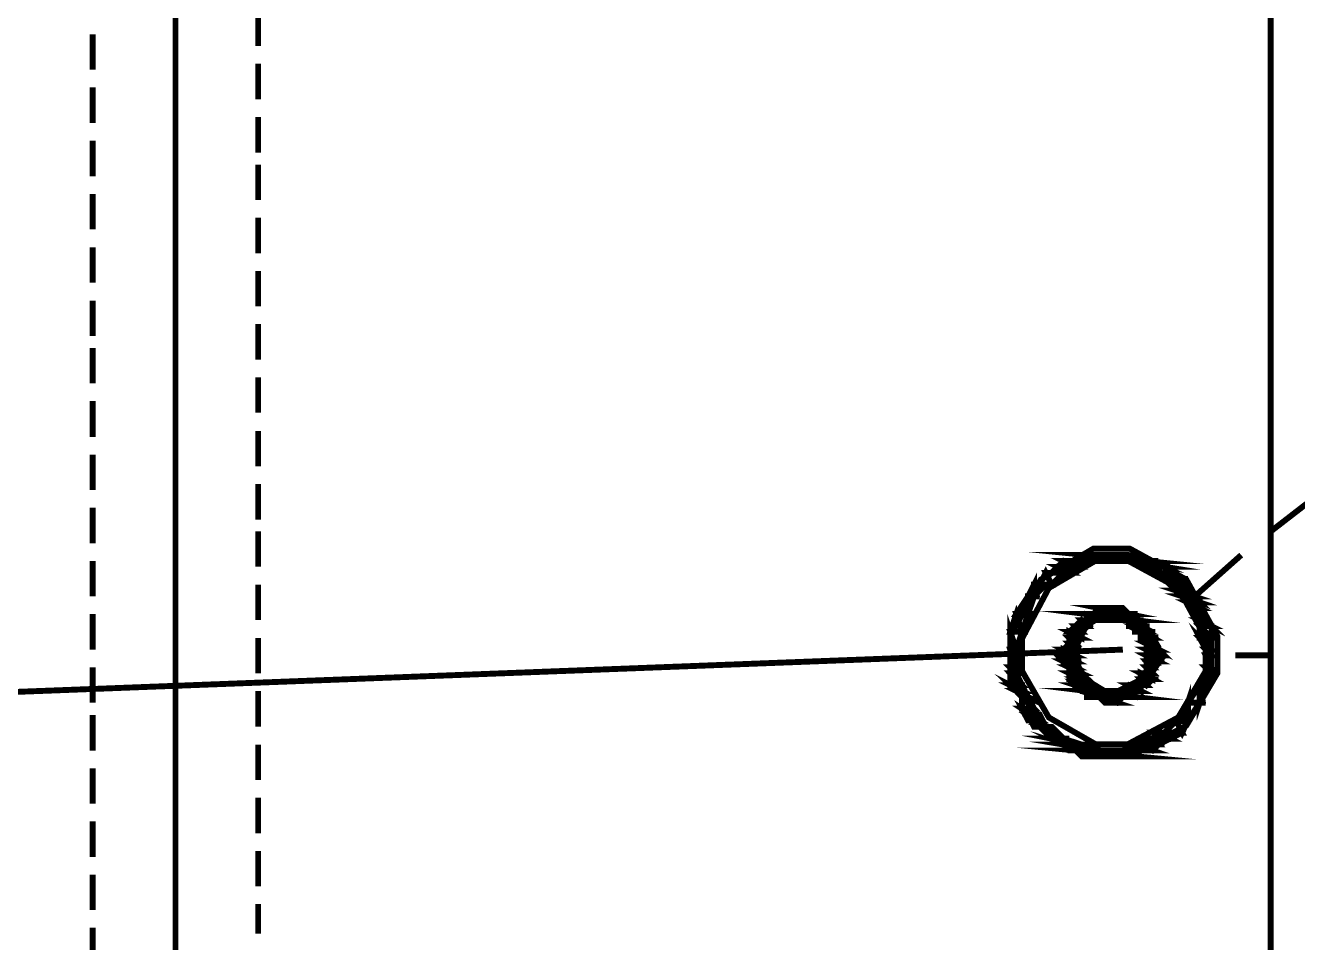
# Model space of a CAD drawing. Extents: x 219 to 1226, y 175 to 465.
# Drawn here: x 942.64 to 951.75, y 297.62 to 304.19 of the extents above; entities that cross this region are included whole.
import ezdxf

# ---------------------------------------------------------------- set-up
doc = ezdxf.new("R2010")
doc.units = 0
doc.header["$MEASUREMENT"] = 0
doc.layers.add('C00-00-00-BLACK', color=7, linetype='Continuous')
doc.layers.add('CFF-00-00', color=1, linetype='Continuous')

msp = doc.modelspace()

# ---------------------------------------------------------------- linework, layer by layer
at = {"layer": 'C00-00-00-BLACK', "const_width": 0.0423}
for points in [[(951.5584, 291.8362), (951.5584, 311.8872)], [(943.7144, 307.5212), (943.7144, 291.8362)], [(944.3064, 304.0442), (944.3064, 304.2982)], [(943.1214, 303.8752), (943.1214, 304.1282)], [(944.3064, 303.6632), (944.3064, 303.9172)], [(943.1214, 303.4932), (943.1214, 303.7482)], [(944.3064, 303.2802), (944.3064, 303.5362)], [(943.1214, 303.1102), (943.1214, 303.3662)], [(944.3064, 302.9412), (944.3064, 303.1942)], [(943.1214, 302.7302), (943.1214, 302.9832)], [(944.3064, 302.5602), (944.3064, 302.8142)], [(943.1214, 302.3482), (943.1214, 302.6022)], [(944.3064, 302.1792), (944.3064, 302.4332)], [(943.1214, 301.9682), (943.1214, 302.2212)], [(944.3064, 301.7982), (944.3064, 302.0522)], [(943.1214, 301.6292), (943.1214, 301.8822)], [(944.3064, 301.4172), (944.3064, 301.6712)], [(943.1214, 301.2442), (943.1214, 301.5022)], [(944.3064, 301.0332), (944.3064, 301.2872)], [(943.1214, 300.8642), (943.1214, 301.1172)], [(944.3064, 300.6522), (944.3064, 300.9062)], [(943.1214, 300.4822), (943.1214, 300.7372)], [(944.3064, 300.3142), (944.3064, 300.5672)], [(943.1214, 300.1022), (943.1214, 300.3552)], [(944.3064, 299.9322), (944.3064, 300.1862)], [(943.1214, 299.7212), (943.1214, 299.9752)], [(944.3064, 299.5522), (944.3064, 299.8052)], [(951.3044, 299.6792), (951.5584, 299.6792)], [(943.1214, 299.3402), (943.1214, 299.5932)], [(944.3064, 299.1682), (944.3064, 299.4242)], [(943.1214, 298.9982), (943.1214, 299.2532)], [(944.3064, 298.7872), (944.3064, 299.0412)], [(943.1214, 298.6182), (943.1214, 298.8712)], [(944.3064, 298.4052), (944.3064, 298.6602)], [(943.1214, 298.2362), (943.1214, 298.4912)], [(944.3064, 298.0252), (944.3064, 298.2792)], [(943.1214, 297.8562), (943.1214, 298.1092)], [(944.3064, 297.6862), (944.3064, 297.8982)], [(943.1214, 297.4742), (943.1214, 297.7292)]]:
    msp.add_lwpolyline(points, dxfattribs=at)
for points in [[(951.1774, 299.6792), (951.1774, 299.8152), (950.9544, 300.2222), (950.5494, 300.4442), (950.4154, 300.4442), (950.2884, 300.4442), (949.9114, 300.2222), (949.6934, 299.8152), (949.6934, 299.6792), (949.6934, 299.5532), (949.9114, 299.1772), (950.2884, 298.9592), (950.4154, 298.9592), (950.5494, 298.9592), (950.9544, 299.1772), (951.1774, 299.5532), (951.1774, 299.6792)], [(950.5424, 300.3982), (950.2434, 300.3982), (950.6694, 300.3552), (950.5424, 300.3982)], [(950.2434, 300.3982), (950.6694, 300.3552), (950.1594, 300.3552), (950.2434, 300.3982)], [(950.3314, 300.3982), (950.5424, 300.3982), (950.2434, 300.3982), (950.3314, 300.3982)], [(950.5424, 300.3552), (950.7974, 300.3142), (950.6694, 300.3142), (950.5424, 300.3552)], [(950.4154, 300.3982), (950.5424, 300.3982), (950.3314, 300.3982), (950.4154, 300.3982)], [(950.5424, 300.3982), (950.3314, 300.3982), (950.5424, 300.3982)], [(950.6694, 300.3142), (950.8814, 300.2282), (950.7974, 300.2282), (950.6694, 300.3142)], [(951.0934, 299.6792), (951.0934, 299.8002), (950.8964, 300.1622), (950.5354, 300.3582), (950.4154, 300.3582), (950.3044, 300.3582), (949.9694, 300.1622), (949.7774, 299.8002), (949.7774, 299.6792), (949.7774, 299.5682), (949.9694, 299.2352), (950.3044, 299.0432), (950.4154, 299.0432), (950.5354, 299.0432), (950.8964, 299.2352), (951.0934, 299.5682), (951.0934, 299.6792)], [(949.9474, 300.2712), (949.9894, 300.1862), (949.9044, 300.1862), (949.9474, 300.2712)], [(950.0324, 300.3142), (950.1164, 300.2712), (949.9894, 300.2712), (950.0324, 300.3142)], [(950.1594, 300.3142), (950.0324, 300.3142), (950.1164, 300.2712), (950.1594, 300.3142)], [(950.2884, 300.3552), (950.0764, 300.3552), (950.1624, 300.3142), (950.2884, 300.3552)], [(950.0764, 300.3552), (950.1624, 300.3142), (950.0354, 300.3142), (950.0764, 300.3552)], [(950.1594, 300.3552), (950.7114, 300.3552), (950.1164, 300.3552), (950.1594, 300.3552)], [(950.1164, 300.3552), (950.7114, 300.3552), (950.7544, 300.3552), (950.1164, 300.3552)], [(950.7114, 300.3552), (950.7544, 300.3552), (950.1164, 300.3552), (950.7114, 300.3552)], [(950.2884, 300.3552), (950.3314, 300.3552), (950.1164, 300.3552), (950.2884, 300.3552)], [(950.2884, 300.3552), (950.1164, 300.3552), (950.4154, 300.3552), (950.2884, 300.3552)], [(950.6694, 300.3552), (950.1594, 300.3552), (950.7114, 300.3552), (950.6694, 300.3552)], [(950.7114, 300.3552), (950.5424, 300.3552), (950.7974, 300.3142), (950.7114, 300.3552)], [(950.7114, 300.3552), (950.4154, 300.3552), (950.7114, 300.3552)], [(950.4154, 300.3552), (950.7114, 300.3552), (950.5424, 300.3552), (950.4154, 300.3552)], [(950.7974, 300.3142), (950.6694, 300.3142), (950.8814, 300.2282), (950.7974, 300.3142)], [(950.6694, 300.3142), (950.7974, 300.3142), (950.8384, 300.3142), (950.6694, 300.3142)], [(950.7974, 300.3142), (950.8384, 300.3142), (950.6694, 300.3142), (950.7974, 300.3142)], [(949.8634, 300.1862), (949.8634, 300.1022), (949.8204, 300.1022), (949.8634, 300.1862)], [(950.0744, 300.2712), (949.9474, 300.2712), (949.9894, 300.1862), (950.0744, 300.2712)], [(949.9894, 300.2712), (950.0744, 300.2712), (949.9474, 300.2712), (949.9894, 300.2712)], [(950.1164, 300.2712), (949.9894, 300.2712), (950.0744, 300.2712), (950.1164, 300.2712)], [(950.7974, 300.2282), (950.9654, 300.1442), (950.8814, 300.1442), (950.7974, 300.2282)], [(950.9244, 300.2282), (950.7974, 300.2282), (950.9654, 300.1442), (950.9244, 300.2282)], [(950.9244, 300.2282), (950.9654, 300.2282), (950.7974, 300.2282), (950.9244, 300.2282)], [(950.9244, 300.2282), (950.7974, 300.2282), (950.8814, 300.2282), (950.9244, 300.2282)], [(949.8204, 300.1022), (949.8204, 299.9752), (949.7364, 299.9752), (949.8204, 300.1022)], [(949.9044, 300.1862), (949.9474, 300.1862), (949.8634, 300.1862), (949.9044, 300.1862)], [(949.9474, 300.1862), (949.8634, 300.1862), (949.8634, 300.1022), (949.9474, 300.1862)], [(949.9894, 300.1862), (949.9044, 300.1862), (949.9474, 300.1862), (949.9894, 300.1862)], [(950.9654, 300.1442), (950.8814, 300.1442), (951.0084, 300.1022), (950.9654, 300.1442)], [(950.8814, 300.1442), (951.0084, 300.1022), (950.9244, 300.1022), (950.8814, 300.1442)], [(950.9244, 300.1022), (951.0504, 300.0592), (950.9654, 300.0592), (950.9244, 300.1022)], [(950.9654, 300.0592), (951.0504, 300.0182), (951.0084, 300.0182), (950.9654, 300.0592)], [(949.7364, 299.9752), (949.7774, 299.8482), (949.6934, 299.8482), (949.7364, 299.9752)], [(949.8204, 300.1022), (949.8634, 300.1022), (949.9044, 300.1022), (949.8204, 300.1022)], [(949.8634, 300.1022), (949.9044, 300.1022), (949.8204, 300.1022), (949.8634, 300.1022)], [(949.8634, 300.1022), (949.8204, 300.1022), (949.8204, 299.9752), (949.8634, 300.1022)], [(950.7544, 299.6792), (950.7544, 299.7382), (950.6484, 299.9142), (950.4734, 300.0192), (950.4154, 300.0192), (950.3614, 300.0192), (950.2034, 299.9142), (950.1194, 299.7382), (950.1194, 299.6792), (950.1194, 299.6262), (950.2034, 299.4682), (950.3614, 299.3822), (950.4154, 299.3822), (950.4734, 299.3822), (950.6484, 299.4682), (950.7544, 299.6262), (950.7544, 299.6792)], [(950.3314, 300.0182), (950.5424, 299.9752), (950.2884, 299.9752), (950.3314, 300.0182)], [(951.0084, 300.1022), (950.9244, 300.1022), (951.0504, 300.0592), (951.0084, 300.1022)], [(951.0504, 300.0592), (950.9654, 300.0592), (951.0504, 300.0182), (951.0504, 300.0592)], [(951.0084, 300.0182), (951.0934, 299.9322), (951.0504, 299.9322), (951.0084, 300.0182)], [(951.0504, 300.0182), (951.0084, 300.0182), (951.0934, 299.9322), (951.0504, 300.0182)], [(949.6934, 299.8482), (949.7364, 299.7212), (949.6934, 299.7212), (949.6934, 299.8482)], [(949.8204, 299.9752), (949.7364, 299.9752), (949.7774, 299.8482), (949.8204, 299.9752)], [(949.7364, 299.9752), (949.8204, 299.9752), (949.8634, 299.9752), (949.7364, 299.9752)], [(949.8204, 299.9752), (949.8634, 299.9752), (949.7364, 299.9752), (949.8204, 299.9752)], [(950.5854, 299.9752), (950.2434, 299.9752), (950.5854, 299.9322), (950.5854, 299.9752)], [(950.2034, 299.9322), (950.2464, 299.8892), (950.1624, 299.8892), (950.2034, 299.9322)], [(950.4994, 300.0182), (950.3314, 300.0182), (950.5424, 299.9752), (950.4994, 300.0182)], [(950.7114, 299.6792), (950.7114, 299.7322), (950.6264, 299.8912), (950.4654, 299.9752), (950.4134, 299.9752), (950.3684, 299.9752), (950.2374, 299.8912), (950.1594, 299.7322), (950.1594, 299.6792), (950.1594, 299.6362), (950.2374, 299.5042), (950.3684, 299.4242), (950.4134, 299.4242), (950.4654, 299.4242), (950.6264, 299.5042), (950.7114, 299.6362), (950.7114, 299.6792)], [(950.2884, 299.9322), (950.2034, 299.9322), (950.2464, 299.8892), (950.2884, 299.9322)], [(950.2434, 299.9322), (950.3724, 299.9322), (950.2024, 299.9322), (950.2434, 299.9322)], [(950.2024, 299.9322), (950.4134, 299.9322), (950.4554, 299.9322), (950.2024, 299.9322)], [(950.4134, 299.9322), (950.4554, 299.9322), (950.2024, 299.9322), (950.4134, 299.9322)], [(950.2884, 299.9322), (950.2024, 299.9322), (950.2884, 299.9322)], [(950.2024, 299.9322), (950.2884, 299.9322), (950.3314, 299.9322), (950.2024, 299.9322)], [(950.2884, 299.9322), (950.3314, 299.9322), (950.2024, 299.9322), (950.2884, 299.9322)], [(950.2884, 299.9322), (950.2024, 299.9322), (950.3724, 299.9322), (950.2884, 299.9322)], [(950.2434, 299.9752), (950.5854, 299.9322), (950.2434, 299.9322), (950.2434, 299.9752)], [(950.5854, 299.9322), (950.2434, 299.9322), (950.5854, 299.9322)], [(950.2434, 299.9322), (950.5854, 299.9322), (950.6274, 299.9322), (950.2434, 299.9322)], [(950.4154, 299.9322), (950.2434, 299.9322), (950.3724, 299.9322), (950.4154, 299.9322)], [(950.2884, 299.9752), (950.5854, 299.9752), (950.2464, 299.9752), (950.2884, 299.9752)], [(950.5424, 299.9752), (950.2884, 299.9752), (950.5424, 299.9752)], [(950.2884, 299.9752), (950.5424, 299.9752), (950.5854, 299.9752), (950.2884, 299.9752)], [(950.5424, 299.9752), (950.2884, 299.9752), (950.5854, 299.9752), (950.5424, 299.9752)], [(950.3724, 300.0182), (950.4994, 300.0182), (950.3314, 300.0182), (950.3724, 300.0182)], [(950.4154, 300.0182), (950.4584, 300.0182), (950.3724, 300.0182), (950.4154, 300.0182)], [(950.4584, 300.0182), (950.3724, 300.0182), (950.4994, 300.0182), (950.4584, 300.0182)], [(950.4154, 299.9322), (950.5854, 299.9322), (950.6274, 299.9322), (950.4154, 299.9322)], [(950.5854, 299.9322), (950.6274, 299.9322), (950.4154, 299.9322), (950.5854, 299.9322)], [(950.5854, 299.9322), (950.4154, 299.9322), (950.5854, 299.9322)], [(950.4154, 299.9322), (950.5854, 299.9322), (950.4584, 299.9322), (950.4154, 299.9322)], [(950.5854, 299.9322), (950.4584, 299.9322), (950.6274, 299.9322), (950.5854, 299.9322)], [(950.4584, 299.9322), (950.6274, 299.9322), (950.4994, 299.9322), (950.4584, 299.9322)], [(950.6274, 299.9322), (950.5424, 299.9322), (950.6274, 299.8892), (950.6274, 299.9322)], [(950.6274, 299.9322), (950.4994, 299.9322), (950.6274, 299.9322)], [(950.4994, 299.9322), (950.6274, 299.9322), (950.5424, 299.9322), (950.4994, 299.9322)], [(950.5424, 299.9322), (950.6274, 299.8892), (950.5424, 299.8892), (950.5424, 299.9322)], [(951.0934, 299.9322), (951.0504, 299.9322), (951.1344, 299.8892), (951.0934, 299.9322)], [(951.0504, 299.9322), (951.1344, 299.8892), (951.0504, 299.8892), (951.0504, 299.9322)], [(949.7774, 299.8482), (949.6934, 299.8482), (949.7364, 299.7212), (949.7774, 299.8482)], [(949.6934, 299.8482), (949.7774, 299.8482), (949.8204, 299.8482), (949.6934, 299.8482)], [(949.7774, 299.8482), (949.8204, 299.8482), (949.6934, 299.8482), (949.7774, 299.8482)], [(950.2024, 299.8482), (950.1164, 299.8482), (950.2024, 299.8052), (950.2024, 299.8482)], [(950.1594, 299.8892), (950.2024, 299.8482), (950.1164, 299.8482), (950.1594, 299.8892)], [(950.1164, 299.8482), (950.2024, 299.8052), (950.1164, 299.8052), (950.1164, 299.8482)], [(950.2434, 299.8892), (950.1594, 299.8892), (950.2024, 299.8482), (950.2434, 299.8892)], [(950.1594, 299.8892), (950.2434, 299.8892), (950.2864, 299.8892), (950.1594, 299.8892)], [(950.2434, 299.8892), (950.2864, 299.8892), (950.1594, 299.8892), (950.2434, 299.8892)], [(950.1594, 299.8892), (950.2434, 299.8892), (950.2864, 299.8892), (950.1594, 299.8892)], [(950.2434, 299.8892), (950.2864, 299.8892), (950.1594, 299.8892), (950.2434, 299.8892)], [(950.6694, 299.8892), (950.5854, 299.8892), (950.6694, 299.8482), (950.6694, 299.8892)], [(950.6274, 299.8892), (950.5424, 299.8892), (950.6694, 299.8892), (950.6274, 299.8892)], [(950.5424, 299.8892), (950.6694, 299.8892), (950.5854, 299.8892), (950.5424, 299.8892)], [(950.7114, 299.8482), (950.6274, 299.8482), (950.7114, 299.8052), (950.7114, 299.8482)], [(950.5854, 299.8892), (950.6694, 299.8482), (950.5854, 299.8482), (950.5854, 299.8892)], [(950.6694, 299.8482), (950.5854, 299.8482), (950.7114, 299.8482), (950.6694, 299.8482)], [(950.5854, 299.8482), (950.7114, 299.8482), (950.6274, 299.8482), (950.5854, 299.8482)], [(950.6274, 299.8482), (950.7114, 299.8052), (950.6274, 299.8052), (950.6274, 299.8482)], [(951.0504, 299.8052), (951.1344, 299.7212), (951.0934, 299.7212), (951.0504, 299.8052)], [(951.1344, 299.8892), (951.0504, 299.8892), (951.1344, 299.8052), (951.1344, 299.8892)], [(951.0504, 299.8892), (951.1344, 299.8052), (951.0504, 299.8052), (951.0504, 299.8892)], [(949.6934, 299.7212), (949.7364, 299.5932), (949.6934, 299.5932), (949.6934, 299.7212)], [(950.1164, 299.7632), (950.1594, 299.7212), (950.0744, 299.7212), (950.1164, 299.7632)], [(950.1594, 299.8052), (950.1164, 299.8052), (950.1594, 299.7632), (950.1594, 299.8052)], [(950.1594, 299.7632), (950.1164, 299.7632), (950.1594, 299.7212), (950.1594, 299.7632)], [(950.1164, 299.8052), (950.1594, 299.7632), (950.1164, 299.7632), (950.1164, 299.8052)], [(950.1594, 299.8052), (950.2024, 299.8052), (950.1164, 299.8052), (950.1594, 299.8052)], [(950.1594, 299.8052), (950.1164, 299.8052), (950.2024, 299.8052), (950.1594, 299.8052)], [(950.7114, 299.7632), (950.6694, 299.7632), (950.7544, 299.7212), (950.7114, 299.7632)], [(950.7114, 299.8052), (950.6274, 299.8052), (950.6694, 299.8052), (950.7114, 299.8052)], [(950.6274, 299.8052), (950.7114, 299.8052), (950.7544, 299.8052), (950.6274, 299.8052)], [(950.7114, 299.8052), (950.6694, 299.8052), (950.7114, 299.7632), (950.7114, 299.8052)], [(950.6694, 299.8052), (950.7114, 299.7632), (950.6694, 299.7632), (950.6694, 299.8052)], [(950.6694, 299.7632), (950.7544, 299.7212), (950.6694, 299.7212), (950.6694, 299.7632)], [(950.7114, 299.7632), (950.6694, 299.7632), (950.7114, 299.7632)], [(950.6694, 299.7632), (950.7114, 299.7632), (950.7544, 299.7632), (950.6694, 299.7632)], [(951.1344, 299.8052), (951.0504, 299.8052), (951.1344, 299.7212), (951.1344, 299.8052)], [(951.0934, 299.7212), (951.1344, 299.6792), (951.0934, 299.6792), (951.0934, 299.7212)], [(951.0934, 299.6792), (951.1344, 299.5932), (951.0934, 299.5932), (951.0934, 299.6792)], [(949.7364, 299.7212), (949.6934, 299.7212), (949.7364, 299.5932), (949.7364, 299.7212)], [(949.6934, 299.7212), (949.7364, 299.7212), (949.7774, 299.7212), (949.6934, 299.7212)], [(949.7364, 299.7212), (949.7774, 299.7212), (949.6934, 299.7212), (949.7364, 299.7212)], [(950.0744, 299.6362), (950.1594, 299.5932), (950.1164, 299.5932), (950.0744, 299.6362)], [(950.1594, 299.7212), (950.0744, 299.7212), (950.1594, 299.6792), (950.1594, 299.7212)], [(950.1594, 299.6792), (950.0744, 299.6792), (950.1594, 299.6362), (950.1594, 299.6792)], [(950.0744, 299.7212), (950.1594, 299.6792), (950.0744, 299.6792), (950.0744, 299.7212)], [(950.0744, 299.7212), (950.1594, 299.7212), (950.2024, 299.7212), (950.0744, 299.7212)], [(950.1594, 299.7212), (950.2024, 299.7212), (950.0744, 299.7212), (950.1594, 299.7212)], [(950.0744, 299.6792), (950.1594, 299.6362), (950.0744, 299.6362), (950.0744, 299.6792)], [(950.7544, 299.7212), (950.6694, 299.7212), (950.7544, 299.6792), (950.7544, 299.7212)], [(950.7544, 299.6792), (950.6694, 299.6792), (950.7544, 299.6362), (950.7544, 299.6792)], [(950.6694, 299.7212), (950.7544, 299.6792), (950.6694, 299.6792), (950.6694, 299.7212)], [(950.6694, 299.6792), (950.7544, 299.6362), (950.6694, 299.6362), (950.6694, 299.6792)], [(950.6694, 299.6362), (950.7114, 299.5932), (950.6694, 299.5932), (950.6694, 299.6362)], [(951.1344, 299.7212), (951.0934, 299.7212), (951.1344, 299.6792), (951.1344, 299.7212)], [(951.1344, 299.6792), (951.0934, 299.6792), (951.1344, 299.5932), (951.1344, 299.6792)], [(949.7364, 299.5932), (949.6934, 299.5932), (949.7364, 299.5522), (949.7364, 299.5932)], [(949.6934, 299.5932), (949.7364, 299.5522), (949.6934, 299.5522), (949.6934, 299.5932)], [(949.6934, 299.5522), (949.7774, 299.4662), (949.6934, 299.4662), (949.6934, 299.5522)], [(950.1594, 299.6362), (950.0744, 299.6362), (950.1594, 299.5932), (950.1594, 299.6362)], [(950.1594, 299.5932), (950.1164, 299.5932), (950.2024, 299.5522), (950.1594, 299.5932)], [(950.1594, 299.6362), (950.0744, 299.6362), (950.1594, 299.6362)], [(950.0744, 299.6362), (950.1594, 299.6362), (950.2024, 299.6362), (950.0744, 299.6362)], [(950.1164, 299.5932), (950.2024, 299.5522), (950.1164, 299.5522), (950.1164, 299.5932)], [(950.1594, 299.5932), (950.1164, 299.5932), (950.1594, 299.5932)], [(950.1164, 299.5932), (950.1594, 299.5932), (950.2024, 299.5932), (950.1164, 299.5932)], [(950.1164, 299.5522), (950.2024, 299.5092), (950.1164, 299.5092), (950.1164, 299.5522)], [(950.6274, 299.5522), (950.7114, 299.5092), (950.6274, 299.5092), (950.6274, 299.5522)], [(950.7114, 299.5932), (950.6694, 299.5932), (950.7114, 299.5522), (950.7114, 299.5932)], [(950.7544, 299.6362), (950.6694, 299.6362), (950.7114, 299.5932), (950.7544, 299.6362)], [(950.6694, 299.6362), (950.7544, 299.6362), (950.7974, 299.6362), (950.6694, 299.6362)], [(950.7544, 299.6362), (950.7974, 299.6362), (950.6694, 299.6362), (950.7544, 299.6362)], [(950.6694, 299.5932), (950.7114, 299.5522), (950.6694, 299.5522), (950.6694, 299.5932)], [(951.0934, 299.5522), (951.0934, 299.4662), (951.0504, 299.4662), (951.0934, 299.5522)], [(951.1344, 299.5932), (951.0934, 299.5932), (951.1344, 299.5522), (951.1344, 299.5932)], [(951.0934, 299.5932), (951.1344, 299.5522), (951.0934, 299.5522), (951.0934, 299.5932)], [(949.6934, 299.4662), (949.7774, 299.4242), (949.7364, 299.4242), (949.6934, 299.4662)], [(949.7364, 299.4242), (949.8204, 299.3822), (949.7774, 299.3822), (949.7364, 299.4242)], [(949.7364, 299.5522), (949.6934, 299.5522), (949.7774, 299.4662), (949.7364, 299.5522)], [(950.2024, 299.5522), (950.1164, 299.5522), (950.2024, 299.5092), (950.2024, 299.5522)], [(950.2024, 299.5092), (950.1594, 299.5092), (950.2434, 299.4662), (950.2024, 299.5092)], [(950.1594, 299.4662), (950.2864, 299.4242), (950.2024, 299.4242), (950.1594, 299.4662)], [(950.2024, 299.5092), (950.1164, 299.5092), (950.2024, 299.5092)], [(950.1164, 299.5092), (950.2024, 299.5092), (950.1594, 299.5092), (950.1164, 299.5092)], [(950.1594, 299.5092), (950.2434, 299.4662), (950.1594, 299.4662), (950.1594, 299.5092)], [(950.6274, 299.5092), (950.6694, 299.4662), (950.5854, 299.4662), (950.6274, 299.5092)], [(950.7114, 299.5522), (950.6274, 299.5522), (950.7114, 299.5092), (950.7114, 299.5522)], [(950.7114, 299.5092), (950.6274, 299.5092), (950.6694, 299.4662), (950.7114, 299.5092)], [(950.6694, 299.5522), (950.7114, 299.5522), (950.6274, 299.5522), (950.6694, 299.5522)], [(950.7114, 299.5092), (950.6274, 299.5092), (950.7114, 299.5092)], [(950.6274, 299.5092), (950.7114, 299.5092), (950.7544, 299.5092), (950.6274, 299.5092)], [(950.7114, 299.5522), (950.6694, 299.5522), (950.7114, 299.5522)], [(951.0504, 299.4662), (951.0504, 299.3402), (950.9654, 299.3402), (951.0504, 299.4662)], [(951.1344, 299.5522), (951.0934, 299.5522), (951.0934, 299.4662), (951.1344, 299.5522)], [(949.7774, 299.4662), (949.6934, 299.4662), (949.7774, 299.4242), (949.7774, 299.4662)], [(949.7774, 299.4242), (949.7364, 299.4242), (949.8204, 299.3822), (949.7774, 299.4242)], [(949.8204, 299.3822), (949.7774, 299.3822), (949.8634, 299.2972), (949.8204, 299.3822)], [(949.7774, 299.3822), (949.8634, 299.2972), (949.7774, 299.2972), (949.7774, 299.3822)], [(950.5854, 299.4242), (950.2434, 299.4242), (950.5854, 299.3822), (950.5854, 299.4242)], [(950.2434, 299.4662), (950.1594, 299.4662), (950.2864, 299.4242), (950.2434, 299.4662)], [(950.2434, 299.4662), (950.1594, 299.4662), (950.2434, 299.4662)], [(950.1594, 299.4662), (950.2434, 299.4662), (950.2864, 299.4662), (950.1594, 299.4662)], [(950.2024, 299.4242), (950.3704, 299.4242), (950.4134, 299.4242), (950.2024, 299.4242)], [(950.3704, 299.4242), (950.4134, 299.4242), (950.2024, 299.4242), (950.3704, 299.4242)], [(950.3314, 299.4242), (950.3724, 299.4242), (950.2034, 299.4242), (950.3314, 299.4242)], [(950.3314, 299.4242), (950.2034, 299.4242), (950.2884, 299.4242), (950.3314, 299.4242)], [(950.3724, 299.4242), (950.4154, 299.4242), (950.2034, 299.4242), (950.3724, 299.4242)], [(950.3724, 299.4242), (950.2034, 299.4242), (950.3314, 299.4242), (950.3724, 299.4242)], [(950.3724, 299.4242), (950.2034, 299.4242), (950.4154, 299.4242), (950.3724, 299.4242)], [(950.2034, 299.4242), (950.4154, 299.4242), (950.2464, 299.4242), (950.2034, 299.4242)], [(950.3314, 299.3822), (950.4994, 299.3822), (950.4584, 299.3402), (950.3314, 299.3822)], [(950.2434, 299.4242), (950.5854, 299.3822), (950.2434, 299.3822), (950.2434, 299.4242)], [(950.5854, 299.3822), (950.2464, 299.3822), (950.5424, 299.3822), (950.5854, 299.3822)], [(950.2464, 299.3822), (950.5424, 299.3822), (950.2884, 299.3822), (950.2464, 299.3822)], [(950.4584, 299.3402), (950.3724, 299.3402), (950.3314, 299.3822), (950.4584, 299.3402)], [(950.5424, 299.3822), (950.2884, 299.3822), (950.4994, 299.3822), (950.5424, 299.3822)], [(950.2884, 299.3822), (950.4994, 299.3822), (950.3314, 299.3822), (950.2884, 299.3822)], [(950.4994, 299.3822), (950.3314, 299.3822), (950.4994, 299.3822)], [(950.3314, 299.3822), (950.4994, 299.3822), (950.5424, 299.3822), (950.3314, 299.3822)], [(950.4584, 299.4242), (950.5854, 299.4242), (950.4154, 299.4242), (950.4584, 299.4242)], [(950.4994, 299.4242), (950.6274, 299.4242), (950.4584, 299.4242), (950.4994, 299.4242)], [(950.5854, 299.4242), (950.6274, 299.4242), (950.4584, 299.4242), (950.5854, 299.4242)], [(950.5854, 299.4242), (950.4584, 299.4242), (950.6274, 299.4242), (950.5854, 299.4242)], [(950.5854, 299.4242), (950.4584, 299.4242), (950.5854, 299.4242)], [(950.5424, 299.4662), (950.6274, 299.4242), (950.4994, 299.4242), (950.5424, 299.4662)], [(950.6274, 299.4662), (950.5424, 299.4662), (950.6274, 299.4242), (950.6274, 299.4662)], [(950.6274, 299.4242), (950.4994, 299.4242), (950.6274, 299.4242)], [(950.5854, 299.4662), (950.6694, 299.4662), (950.5424, 299.4662), (950.5854, 299.4662)], [(950.6274, 299.4662), (950.6694, 299.4662), (950.5424, 299.4662), (950.6274, 299.4662)], [(950.6274, 299.4662), (950.5424, 299.4662), (950.6694, 299.4662), (950.6274, 299.4662)], [(950.6694, 299.4662), (950.5854, 299.4662), (950.6694, 299.4662)], [(950.9654, 299.3402), (950.9654, 299.2132), (950.9244, 299.2132), (950.9654, 299.3402)], [(951.0504, 299.4662), (951.0934, 299.4662), (951.1344, 299.4662), (951.0504, 299.4662)], [(951.0934, 299.4662), (951.1344, 299.4662), (951.0504, 299.4662), (951.0934, 299.4662)], [(951.0934, 299.4662), (951.0504, 299.4662), (951.0504, 299.3402), (951.0934, 299.4662)], [(949.8634, 299.2972), (949.7774, 299.2972), (949.9044, 299.2132), (949.8634, 299.2972)], [(949.7774, 299.2972), (949.9044, 299.2132), (949.8204, 299.2132), (949.7774, 299.2972)], [(949.8204, 299.2532), (949.9474, 299.1682), (949.8634, 299.1682), (949.8204, 299.2532)], [(950.4584, 299.3402), (950.4994, 299.3402), (950.3724, 299.3402), (950.4584, 299.3402)], [(950.9654, 299.3402), (951.0504, 299.3402), (951.0934, 299.3402), (950.9654, 299.3402)], [(951.0504, 299.3402), (951.0934, 299.3402), (950.9654, 299.3402), (951.0504, 299.3402)], [(951.0504, 299.3402), (950.9654, 299.3402), (950.9654, 299.2132), (951.0504, 299.3402)], [(949.9044, 299.2532), (949.8204, 299.2532), (949.9474, 299.1682), (949.9044, 299.2532)], [(949.9044, 299.1682), (950.0744, 299.0832), (949.9894, 299.0832), (949.9044, 299.1682)], [(950.8814, 299.2102), (950.9244, 299.1262), (950.7974, 299.1262), (950.8814, 299.2102)], [(950.9654, 299.2102), (950.8814, 299.2102), (950.9244, 299.1262), (950.9654, 299.2102)], [(950.9244, 299.2102), (950.9654, 299.2102), (950.8814, 299.2102), (950.9244, 299.2102)], [(950.9654, 299.2102), (950.9244, 299.2102), (950.9654, 299.2102)], [(949.9894, 299.1682), (949.9044, 299.1682), (950.0744, 299.0832), (949.9894, 299.1682)], [(949.9894, 299.0832), (950.2024, 299.0412), (950.0744, 299.0412), (949.9894, 299.0832)], [(949.9474, 299.1682), (949.8634, 299.1682), (949.9894, 299.1682), (949.9474, 299.1682)], [(949.8634, 299.1682), (949.9894, 299.1682), (949.9044, 299.1682), (949.8634, 299.1682)], [(950.7544, 299.1262), (950.8384, 299.0832), (950.7114, 299.0832), (950.7544, 299.1262)], [(950.8814, 299.1262), (950.7544, 299.1262), (950.8384, 299.0832), (950.8814, 299.1262)], [(950.7974, 299.1262), (950.8814, 299.1262), (950.7544, 299.1262), (950.7974, 299.1262)], [(950.9244, 299.1262), (950.7974, 299.1262), (950.8814, 299.1262), (950.9244, 299.1262)], [(950.0744, 299.0832), (949.9894, 299.0832), (950.2024, 299.0412), (950.0744, 299.0832)], [(950.2884, 299.0412), (950.0744, 299.0412), (950.3314, 298.9982), (950.2884, 299.0412)], [(949.9894, 299.0832), (950.0744, 299.0832), (950.1164, 299.0832), (949.9894, 299.0832)], [(950.0744, 299.0832), (950.1164, 299.0832), (949.9894, 299.0832), (950.0744, 299.0832)], [(950.0744, 299.0412), (950.3314, 298.9982), (950.1164, 298.9982), (950.0744, 299.0412)], [(950.2884, 299.0412), (950.3314, 299.0412), (950.0744, 299.0412), (950.2884, 299.0412)], [(950.2884, 299.0412), (950.0744, 299.0412), (950.2024, 299.0412), (950.2884, 299.0412)], [(950.5854, 299.0412), (950.7114, 298.9982), (950.4994, 298.9982), (950.5854, 299.0412)], [(950.7114, 299.0832), (950.7544, 299.0412), (950.5854, 299.0412), (950.7114, 299.0832)], [(950.7544, 299.0412), (950.5854, 299.0412), (950.7114, 298.9982), (950.7544, 299.0412)], [(950.5854, 299.0412), (950.7544, 299.0412), (950.7974, 299.0412), (950.5854, 299.0412)], [(950.7544, 299.0412), (950.7974, 299.0412), (950.5854, 299.0412), (950.7544, 299.0412)], [(950.8384, 299.0832), (950.7114, 299.0832), (950.7544, 299.0412), (950.8384, 299.0832)], [(950.6274, 298.9982), (950.1624, 298.9982), (950.5854, 298.9572), (950.6274, 298.9982)], [(950.4584, 298.9982), (950.4994, 298.9982), (950.1164, 298.9982), (950.4584, 298.9982)], [(950.4584, 298.9982), (950.1164, 298.9982), (950.3314, 298.9982), (950.4584, 298.9982)], [(950.7114, 298.9982), (950.1164, 298.9982), (950.6274, 298.9982), (950.7114, 298.9982)], [(950.1164, 298.9982), (950.6274, 298.9982), (950.2024, 298.9982), (950.1164, 298.9982)], [(950.1624, 298.9982), (950.5854, 298.9572), (950.2034, 298.9572), (950.1624, 298.9982)], [(950.5854, 298.9572), (950.2024, 298.9572), (950.4994, 298.9572), (950.5854, 298.9572)], [(950.2024, 298.9572), (950.4994, 298.9572), (950.3314, 298.9572), (950.2024, 298.9572)], [(950.3314, 298.9572), (950.4994, 298.9572), (950.3724, 298.9572), (950.3314, 298.9572)], [(950.4994, 298.9982), (950.7114, 298.9982), (950.4584, 298.9982), (950.4994, 298.9982)], [(950.7114, 298.9982), (950.4994, 298.9982), (950.7114, 298.9982)]]:
    msp.add_lwpolyline(points, close=True, dxfattribs=at)
at = {"layer": 'C00-00-00-BLACK'}
for points in [[(950.0324, 300.3142), (950.1164, 300.2712), (949.9894, 300.2712), (950.0324, 300.3142)], [(950.1594, 300.3142), (950.0324, 300.3142), (950.1164, 300.2712), (950.1594, 300.3142)], [(950.0764, 300.3552), (950.1624, 300.3142), (950.0354, 300.3142), (950.0764, 300.3552)], [(950.2884, 300.3552), (950.0764, 300.3552), (950.1624, 300.3142), (950.2884, 300.3552)], [(950.1594, 300.3552), (950.7114, 300.3552), (950.1164, 300.3552), (950.1594, 300.3552)], [(950.1164, 300.3552), (950.7114, 300.3552), (950.7544, 300.3552), (950.1164, 300.3552)], [(950.7114, 300.3552), (950.7544, 300.3552), (950.1164, 300.3552), (950.7114, 300.3552)], [(950.2884, 300.3552), (950.3314, 300.3552), (950.1164, 300.3552), (950.2884, 300.3552)], [(950.2884, 300.3552), (950.1164, 300.3552), (950.4154, 300.3552), (950.2884, 300.3552)], [(950.2434, 300.3982), (950.6694, 300.3552), (950.1594, 300.3552), (950.2434, 300.3982)], [(950.6694, 300.3552), (950.1594, 300.3552), (950.7114, 300.3552), (950.6694, 300.3552)], [(950.3314, 300.3982), (950.5424, 300.3982), (950.2434, 300.3982), (950.3314, 300.3982)], [(950.5424, 300.3982), (950.2434, 300.3982), (950.6694, 300.3552), (950.5424, 300.3982)], [(950.4154, 300.3982), (950.5424, 300.3982), (950.3314, 300.3982), (950.4154, 300.3982)], [(950.5424, 300.3982), (950.3314, 300.3982), (950.5424, 300.3982)], [(950.7114, 300.3552), (950.4154, 300.3552), (950.7114, 300.3552)], [(950.4154, 300.3552), (950.7114, 300.3552), (950.5424, 300.3552), (950.4154, 300.3552)], [(950.7114, 300.3552), (950.5424, 300.3552), (950.7974, 300.3142), (950.7114, 300.3552)], [(950.5424, 300.3552), (950.7974, 300.3142), (950.6694, 300.3142), (950.5424, 300.3552)], [(950.6694, 300.3142), (950.7974, 300.3142), (950.8384, 300.3142), (950.6694, 300.3142)], [(950.7974, 300.3142), (950.8384, 300.3142), (950.6694, 300.3142), (950.7974, 300.3142)], [(950.7974, 300.3142), (950.6694, 300.3142), (950.8814, 300.2282), (950.7974, 300.3142)], [(950.6694, 300.3142), (950.8814, 300.2282), (950.7974, 300.2282), (950.6694, 300.3142)], [(949.9474, 300.2712), (949.9894, 300.1862), (949.9044, 300.1862), (949.9474, 300.2712)], [(949.9894, 300.2712), (950.0744, 300.2712), (949.9474, 300.2712), (949.9894, 300.2712)], [(950.0744, 300.2712), (949.9474, 300.2712), (949.9894, 300.1862), (950.0744, 300.2712)], [(950.1164, 300.2712), (949.9894, 300.2712), (950.0744, 300.2712), (950.1164, 300.2712)], [(950.9244, 300.2282), (950.9654, 300.2282), (950.7974, 300.2282), (950.9244, 300.2282)], [(950.9244, 300.2282), (950.7974, 300.2282), (950.8814, 300.2282), (950.9244, 300.2282)], [(950.9244, 300.2282), (950.7974, 300.2282), (950.9654, 300.1442), (950.9244, 300.2282)], [(950.7974, 300.2282), (950.9654, 300.1442), (950.8814, 300.1442), (950.7974, 300.2282)], [(949.8634, 300.1862), (949.8634, 300.1022), (949.8204, 300.1022), (949.8634, 300.1862)], [(949.9044, 300.1862), (949.9474, 300.1862), (949.8634, 300.1862), (949.9044, 300.1862)], [(949.9474, 300.1862), (949.8634, 300.1862), (949.8634, 300.1022), (949.9474, 300.1862)], [(949.9894, 300.1862), (949.9044, 300.1862), (949.9474, 300.1862), (949.9894, 300.1862)], [(950.9654, 300.1442), (950.8814, 300.1442), (951.0084, 300.1022), (950.9654, 300.1442)], [(950.8814, 300.1442), (951.0084, 300.1022), (950.9244, 300.1022), (950.8814, 300.1442)], [(949.8204, 300.1022), (949.8204, 299.9752), (949.7364, 299.9752), (949.8204, 300.1022)], [(949.8204, 300.1022), (949.8634, 300.1022), (949.9044, 300.1022), (949.8204, 300.1022)], [(949.8634, 300.1022), (949.9044, 300.1022), (949.8204, 300.1022), (949.8634, 300.1022)], [(949.8634, 300.1022), (949.8204, 300.1022), (949.8204, 299.9752), (949.8634, 300.1022)], [(951.0084, 300.1022), (950.9244, 300.1022), (951.0504, 300.0592), (951.0084, 300.1022)], [(950.9244, 300.1022), (951.0504, 300.0592), (950.9654, 300.0592), (950.9244, 300.1022)], [(951.0504, 300.0592), (950.9654, 300.0592), (951.0504, 300.0182), (951.0504, 300.0592)], [(950.9654, 300.0592), (951.0504, 300.0182), (951.0084, 300.0182), (950.9654, 300.0592)], [(949.7364, 299.9752), (949.7774, 299.8482), (949.6934, 299.8482), (949.7364, 299.9752)], [(949.7364, 299.9752), (949.8204, 299.9752), (949.8634, 299.9752), (949.7364, 299.9752)], [(949.8204, 299.9752), (949.8634, 299.9752), (949.7364, 299.9752), (949.8204, 299.9752)], [(949.8204, 299.9752), (949.7364, 299.9752), (949.7774, 299.8482), (949.8204, 299.9752)], [(950.5854, 299.9752), (950.2434, 299.9752), (950.5854, 299.9322), (950.5854, 299.9752)], [(950.2434, 299.9752), (950.5854, 299.9322), (950.2434, 299.9322), (950.2434, 299.9752)], [(950.2884, 299.9752), (950.5854, 299.9752), (950.2464, 299.9752), (950.2884, 299.9752)], [(950.3314, 300.0182), (950.5424, 299.9752), (950.2884, 299.9752), (950.3314, 300.0182)], [(950.5424, 299.9752), (950.2884, 299.9752), (950.5424, 299.9752)], [(950.2884, 299.9752), (950.5424, 299.9752), (950.5854, 299.9752), (950.2884, 299.9752)], [(950.5424, 299.9752), (950.2884, 299.9752), (950.5854, 299.9752), (950.5424, 299.9752)], [(950.3724, 300.0182), (950.4994, 300.0182), (950.3314, 300.0182), (950.3724, 300.0182)], [(950.4994, 300.0182), (950.3314, 300.0182), (950.5424, 299.9752), (950.4994, 300.0182)], [(950.4154, 300.0182), (950.4584, 300.0182), (950.3724, 300.0182), (950.4154, 300.0182)], [(950.4584, 300.0182), (950.3724, 300.0182), (950.4994, 300.0182), (950.4584, 300.0182)], [(951.0504, 300.0182), (951.0084, 300.0182), (951.0934, 299.9322), (951.0504, 300.0182)], [(951.0084, 300.0182), (951.0934, 299.9322), (951.0504, 299.9322), (951.0084, 300.0182)], [(950.1594, 299.8892), (950.2024, 299.8482), (950.1164, 299.8482), (950.1594, 299.8892)], [(950.1594, 299.8892), (950.2434, 299.8892), (950.2864, 299.8892), (950.1594, 299.8892)], [(950.2434, 299.8892), (950.2864, 299.8892), (950.1594, 299.8892), (950.2434, 299.8892)], [(950.1594, 299.8892), (950.2434, 299.8892), (950.2864, 299.8892), (950.1594, 299.8892)], [(950.2434, 299.8892), (950.2864, 299.8892), (950.1594, 299.8892), (950.2434, 299.8892)], [(950.2434, 299.8892), (950.1594, 299.8892), (950.2024, 299.8482), (950.2434, 299.8892)], [(950.2034, 299.9322), (950.2464, 299.8892), (950.1624, 299.8892), (950.2034, 299.9322)], [(950.2434, 299.9322), (950.3724, 299.9322), (950.2024, 299.9322), (950.2434, 299.9322)], [(950.2024, 299.9322), (950.4134, 299.9322), (950.4554, 299.9322), (950.2024, 299.9322)], [(950.4134, 299.9322), (950.4554, 299.9322), (950.2024, 299.9322), (950.4134, 299.9322)], [(950.2884, 299.9322), (950.2024, 299.9322), (950.2884, 299.9322)], [(950.2024, 299.9322), (950.2884, 299.9322), (950.3314, 299.9322), (950.2024, 299.9322)], [(950.2884, 299.9322), (950.3314, 299.9322), (950.2024, 299.9322), (950.2884, 299.9322)], [(950.2884, 299.9322), (950.2024, 299.9322), (950.3724, 299.9322), (950.2884, 299.9322)], [(950.2884, 299.9322), (950.2034, 299.9322), (950.2464, 299.8892), (950.2884, 299.9322)], [(950.5854, 299.9322), (950.2434, 299.9322), (950.5854, 299.9322)], [(950.2434, 299.9322), (950.5854, 299.9322), (950.6274, 299.9322), (950.2434, 299.9322)], [(950.4154, 299.9322), (950.2434, 299.9322), (950.3724, 299.9322), (950.4154, 299.9322)], [(950.4154, 299.9322), (950.5854, 299.9322), (950.6274, 299.9322), (950.4154, 299.9322)], [(950.5854, 299.9322), (950.6274, 299.9322), (950.4154, 299.9322), (950.5854, 299.9322)], [(950.5854, 299.9322), (950.4154, 299.9322), (950.5854, 299.9322)], [(950.4154, 299.9322), (950.5854, 299.9322), (950.4584, 299.9322), (950.4154, 299.9322)], [(950.5854, 299.9322), (950.4584, 299.9322), (950.6274, 299.9322), (950.5854, 299.9322)], [(950.4584, 299.9322), (950.6274, 299.9322), (950.4994, 299.9322), (950.4584, 299.9322)], [(950.6274, 299.9322), (950.4994, 299.9322), (950.6274, 299.9322)], [(950.4994, 299.9322), (950.6274, 299.9322), (950.5424, 299.9322), (950.4994, 299.9322)], [(950.6274, 299.9322), (950.5424, 299.9322), (950.6274, 299.8892), (950.6274, 299.9322)], [(950.5424, 299.9322), (950.6274, 299.8892), (950.5424, 299.8892), (950.5424, 299.9322)], [(950.6274, 299.8892), (950.5424, 299.8892), (950.6694, 299.8892), (950.6274, 299.8892)], [(950.5424, 299.8892), (950.6694, 299.8892), (950.5854, 299.8892), (950.5424, 299.8892)], [(950.6694, 299.8892), (950.5854, 299.8892), (950.6694, 299.8482), (950.6694, 299.8892)], [(950.5854, 299.8892), (950.6694, 299.8482), (950.5854, 299.8482), (950.5854, 299.8892)], [(951.0934, 299.9322), (951.0504, 299.9322), (951.1344, 299.8892), (951.0934, 299.9322)], [(951.0504, 299.9322), (951.1344, 299.8892), (951.0504, 299.8892), (951.0504, 299.9322)], [(951.1344, 299.8892), (951.0504, 299.8892), (951.1344, 299.8052), (951.1344, 299.8892)], [(951.0504, 299.8892), (951.1344, 299.8052), (951.0504, 299.8052), (951.0504, 299.8892)], [(949.6934, 299.8482), (949.7774, 299.8482), (949.8204, 299.8482), (949.6934, 299.8482)], [(949.7774, 299.8482), (949.8204, 299.8482), (949.6934, 299.8482), (949.7774, 299.8482)], [(949.7774, 299.8482), (949.6934, 299.8482), (949.7364, 299.7212), (949.7774, 299.8482)], [(949.6934, 299.8482), (949.7364, 299.7212), (949.6934, 299.7212), (949.6934, 299.8482)], [(950.2024, 299.8482), (950.1164, 299.8482), (950.2024, 299.8052), (950.2024, 299.8482)], [(950.1164, 299.8482), (950.2024, 299.8052), (950.1164, 299.8052), (950.1164, 299.8482)], [(950.1594, 299.8052), (950.2024, 299.8052), (950.1164, 299.8052), (950.1594, 299.8052)], [(950.1594, 299.8052), (950.1164, 299.8052), (950.2024, 299.8052), (950.1594, 299.8052)], [(950.1594, 299.8052), (950.1164, 299.8052), (950.1594, 299.7632), (950.1594, 299.8052)], [(950.1164, 299.8052), (950.1594, 299.7632), (950.1164, 299.7632), (950.1164, 299.8052)], [(950.6694, 299.8482), (950.5854, 299.8482), (950.7114, 299.8482), (950.6694, 299.8482)], [(950.5854, 299.8482), (950.7114, 299.8482), (950.6274, 299.8482), (950.5854, 299.8482)], [(950.7114, 299.8482), (950.6274, 299.8482), (950.7114, 299.8052), (950.7114, 299.8482)], [(950.6274, 299.8482), (950.7114, 299.8052), (950.6274, 299.8052), (950.6274, 299.8482)], [(950.7114, 299.8052), (950.6274, 299.8052), (950.6694, 299.8052), (950.7114, 299.8052)], [(950.6274, 299.8052), (950.7114, 299.8052), (950.7544, 299.8052), (950.6274, 299.8052)], [(950.7114, 299.8052), (950.6694, 299.8052), (950.7114, 299.7632), (950.7114, 299.8052)], [(950.6694, 299.8052), (950.7114, 299.7632), (950.6694, 299.7632), (950.6694, 299.8052)], [(951.1344, 299.8052), (951.0504, 299.8052), (951.1344, 299.7212), (951.1344, 299.8052)], [(951.0504, 299.8052), (951.1344, 299.7212), (951.0934, 299.7212), (951.0504, 299.8052)], [(949.6934, 299.7212), (949.7364, 299.7212), (949.7774, 299.7212), (949.6934, 299.7212)], [(949.7364, 299.7212), (949.7774, 299.7212), (949.6934, 299.7212), (949.7364, 299.7212)], [(949.7364, 299.7212), (949.6934, 299.7212), (949.7364, 299.5932), (949.7364, 299.7212)], [(949.6934, 299.7212), (949.7364, 299.5932), (949.6934, 299.5932), (949.6934, 299.7212)], [(950.1164, 299.7632), (950.1594, 299.7212), (950.0744, 299.7212), (950.1164, 299.7632)], [(950.0744, 299.7212), (950.1594, 299.7212), (950.2024, 299.7212), (950.0744, 299.7212)], [(950.1594, 299.7212), (950.2024, 299.7212), (950.0744, 299.7212), (950.1594, 299.7212)], [(950.1594, 299.7212), (950.0744, 299.7212), (950.1594, 299.6792), (950.1594, 299.7212)], [(950.0744, 299.7212), (950.1594, 299.6792), (950.0744, 299.6792), (950.0744, 299.7212)], [(950.1594, 299.6792), (950.0744, 299.6792), (950.1594, 299.6362), (950.1594, 299.6792)], [(950.0744, 299.6792), (950.1594, 299.6362), (950.0744, 299.6362), (950.0744, 299.6792)], [(950.1594, 299.7632), (950.1164, 299.7632), (950.1594, 299.7212), (950.1594, 299.7632)], [(950.7114, 299.7632), (950.6694, 299.7632), (950.7114, 299.7632)], [(950.6694, 299.7632), (950.7114, 299.7632), (950.7544, 299.7632), (950.6694, 299.7632)], [(950.7114, 299.7632), (950.6694, 299.7632), (950.7544, 299.7212), (950.7114, 299.7632)], [(950.6694, 299.7632), (950.7544, 299.7212), (950.6694, 299.7212), (950.6694, 299.7632)], [(950.7544, 299.7212), (950.6694, 299.7212), (950.7544, 299.6792), (950.7544, 299.7212)], [(950.6694, 299.7212), (950.7544, 299.6792), (950.6694, 299.6792), (950.6694, 299.7212)], [(950.7544, 299.6792), (950.6694, 299.6792), (950.7544, 299.6362), (950.7544, 299.6792)], [(950.6694, 299.6792), (950.7544, 299.6362), (950.6694, 299.6362), (950.6694, 299.6792)], [(951.1344, 299.7212), (951.0934, 299.7212), (951.1344, 299.6792), (951.1344, 299.7212)], [(951.0934, 299.7212), (951.1344, 299.6792), (951.0934, 299.6792), (951.0934, 299.7212)], [(951.1344, 299.6792), (951.0934, 299.6792), (951.1344, 299.5932), (951.1344, 299.6792)], [(951.0934, 299.6792), (951.1344, 299.5932), (951.0934, 299.5932), (951.0934, 299.6792)], [(949.7364, 299.5932), (949.6934, 299.5932), (949.7364, 299.5522), (949.7364, 299.5932)], [(949.6934, 299.5932), (949.7364, 299.5522), (949.6934, 299.5522), (949.6934, 299.5932)], [(950.1594, 299.6362), (950.0744, 299.6362), (950.1594, 299.6362)], [(950.0744, 299.6362), (950.1594, 299.6362), (950.2024, 299.6362), (950.0744, 299.6362)], [(950.1594, 299.6362), (950.0744, 299.6362), (950.1594, 299.5932), (950.1594, 299.6362)], [(950.0744, 299.6362), (950.1594, 299.5932), (950.1164, 299.5932), (950.0744, 299.6362)], [(950.1594, 299.5932), (950.1164, 299.5932), (950.1594, 299.5932)], [(950.1164, 299.5932), (950.1594, 299.5932), (950.2024, 299.5932), (950.1164, 299.5932)], [(950.1594, 299.5932), (950.1164, 299.5932), (950.2024, 299.5522), (950.1594, 299.5932)], [(950.1164, 299.5932), (950.2024, 299.5522), (950.1164, 299.5522), (950.1164, 299.5932)], [(950.6694, 299.6362), (950.7544, 299.6362), (950.7974, 299.6362), (950.6694, 299.6362)], [(950.7544, 299.6362), (950.7974, 299.6362), (950.6694, 299.6362), (950.7544, 299.6362)], [(950.7544, 299.6362), (950.6694, 299.6362), (950.7114, 299.5932), (950.7544, 299.6362)], [(950.6694, 299.6362), (950.7114, 299.5932), (950.6694, 299.5932), (950.6694, 299.6362)], [(950.7114, 299.5932), (950.6694, 299.5932), (950.7114, 299.5522), (950.7114, 299.5932)], [(950.6694, 299.5932), (950.7114, 299.5522), (950.6694, 299.5522), (950.6694, 299.5932)], [(951.1344, 299.5932), (951.0934, 299.5932), (951.1344, 299.5522), (951.1344, 299.5932)], [(951.0934, 299.5932), (951.1344, 299.5522), (951.0934, 299.5522), (951.0934, 299.5932)], [(949.7364, 299.5522), (949.6934, 299.5522), (949.7774, 299.4662), (949.7364, 299.5522)], [(949.6934, 299.5522), (949.7774, 299.4662), (949.6934, 299.4662), (949.6934, 299.5522)], [(950.2024, 299.5522), (950.1164, 299.5522), (950.2024, 299.5092), (950.2024, 299.5522)], [(950.1164, 299.5522), (950.2024, 299.5092), (950.1164, 299.5092), (950.1164, 299.5522)], [(950.2024, 299.5092), (950.1164, 299.5092), (950.2024, 299.5092)], [(950.1164, 299.5092), (950.2024, 299.5092), (950.1594, 299.5092), (950.1164, 299.5092)], [(950.2024, 299.5092), (950.1594, 299.5092), (950.2434, 299.4662), (950.2024, 299.5092)], [(950.1594, 299.5092), (950.2434, 299.4662), (950.1594, 299.4662), (950.1594, 299.5092)], [(950.6274, 299.5092), (950.6694, 299.4662), (950.5854, 299.4662), (950.6274, 299.5092)], [(950.6694, 299.5522), (950.7114, 299.5522), (950.6274, 299.5522), (950.6694, 299.5522)], [(950.7114, 299.5522), (950.6274, 299.5522), (950.7114, 299.5092), (950.7114, 299.5522)], [(950.6274, 299.5522), (950.7114, 299.5092), (950.6274, 299.5092), (950.6274, 299.5522)], [(950.7114, 299.5092), (950.6274, 299.5092), (950.7114, 299.5092)], [(950.6274, 299.5092), (950.7114, 299.5092), (950.7544, 299.5092), (950.6274, 299.5092)], [(950.7114, 299.5092), (950.6274, 299.5092), (950.6694, 299.4662), (950.7114, 299.5092)], [(950.7114, 299.5522), (950.6694, 299.5522), (950.7114, 299.5522)], [(951.0934, 299.5522), (951.0934, 299.4662), (951.0504, 299.4662), (951.0934, 299.5522)], [(951.1344, 299.5522), (951.0934, 299.5522), (951.0934, 299.4662), (951.1344, 299.5522)], [(949.7774, 299.4662), (949.6934, 299.4662), (949.7774, 299.4242), (949.7774, 299.4662)], [(949.6934, 299.4662), (949.7774, 299.4242), (949.7364, 299.4242), (949.6934, 299.4662)], [(949.7774, 299.4242), (949.7364, 299.4242), (949.8204, 299.3822), (949.7774, 299.4242)], [(949.7364, 299.4242), (949.8204, 299.3822), (949.7774, 299.3822), (949.7364, 299.4242)], [(950.2434, 299.4662), (950.1594, 299.4662), (950.2434, 299.4662)], [(950.1594, 299.4662), (950.2434, 299.4662), (950.2864, 299.4662), (950.1594, 299.4662)], [(950.2434, 299.4662), (950.1594, 299.4662), (950.2864, 299.4242), (950.2434, 299.4662)], [(950.1594, 299.4662), (950.2864, 299.4242), (950.2024, 299.4242), (950.1594, 299.4662)], [(950.2024, 299.4242), (950.3704, 299.4242), (950.4134, 299.4242), (950.2024, 299.4242)], [(950.3704, 299.4242), (950.4134, 299.4242), (950.2024, 299.4242), (950.3704, 299.4242)], [(950.3314, 299.4242), (950.3724, 299.4242), (950.2034, 299.4242), (950.3314, 299.4242)], [(950.3314, 299.4242), (950.2034, 299.4242), (950.2884, 299.4242), (950.3314, 299.4242)], [(950.3724, 299.4242), (950.4154, 299.4242), (950.2034, 299.4242), (950.3724, 299.4242)], [(950.3724, 299.4242), (950.2034, 299.4242), (950.3314, 299.4242), (950.3724, 299.4242)], [(950.3724, 299.4242), (950.2034, 299.4242), (950.4154, 299.4242), (950.3724, 299.4242)], [(950.2034, 299.4242), (950.4154, 299.4242), (950.2464, 299.4242), (950.2034, 299.4242)], [(950.5854, 299.4242), (950.2434, 299.4242), (950.5854, 299.3822), (950.5854, 299.4242)], [(950.2434, 299.4242), (950.5854, 299.3822), (950.2434, 299.3822), (950.2434, 299.4242)], [(950.4584, 299.4242), (950.5854, 299.4242), (950.4154, 299.4242), (950.4584, 299.4242)], [(950.4994, 299.4242), (950.6274, 299.4242), (950.4584, 299.4242), (950.4994, 299.4242)], [(950.5854, 299.4242), (950.6274, 299.4242), (950.4584, 299.4242), (950.5854, 299.4242)], [(950.5854, 299.4242), (950.4584, 299.4242), (950.6274, 299.4242), (950.5854, 299.4242)], [(950.5854, 299.4242), (950.4584, 299.4242), (950.5854, 299.4242)], [(950.5424, 299.4662), (950.6274, 299.4242), (950.4994, 299.4242), (950.5424, 299.4662)], [(950.6274, 299.4242), (950.4994, 299.4242), (950.6274, 299.4242)], [(950.5854, 299.4662), (950.6694, 299.4662), (950.5424, 299.4662), (950.5854, 299.4662)], [(950.6274, 299.4662), (950.6694, 299.4662), (950.5424, 299.4662), (950.6274, 299.4662)], [(950.6274, 299.4662), (950.5424, 299.4662), (950.6694, 299.4662), (950.6274, 299.4662)], [(950.6274, 299.4662), (950.5424, 299.4662), (950.6274, 299.4242), (950.6274, 299.4662)], [(950.6694, 299.4662), (950.5854, 299.4662), (950.6694, 299.4662)], [(951.0504, 299.4662), (951.0504, 299.3402), (950.9654, 299.3402), (951.0504, 299.4662)], [(951.0504, 299.4662), (951.0934, 299.4662), (951.1344, 299.4662), (951.0504, 299.4662)], [(951.0934, 299.4662), (951.1344, 299.4662), (951.0504, 299.4662), (951.0934, 299.4662)], [(951.0934, 299.4662), (951.0504, 299.4662), (951.0504, 299.3402), (951.0934, 299.4662)], [(949.8204, 299.3822), (949.7774, 299.3822), (949.8634, 299.2972), (949.8204, 299.3822)], [(949.7774, 299.3822), (949.8634, 299.2972), (949.7774, 299.2972), (949.7774, 299.3822)], [(950.5854, 299.3822), (950.2464, 299.3822), (950.5424, 299.3822), (950.5854, 299.3822)], [(950.2464, 299.3822), (950.5424, 299.3822), (950.2884, 299.3822), (950.2464, 299.3822)], [(950.5424, 299.3822), (950.2884, 299.3822), (950.4994, 299.3822), (950.5424, 299.3822)], [(950.2884, 299.3822), (950.4994, 299.3822), (950.3314, 299.3822), (950.2884, 299.3822)], [(950.4994, 299.3822), (950.3314, 299.3822), (950.4994, 299.3822)], [(950.3314, 299.3822), (950.4994, 299.3822), (950.5424, 299.3822), (950.3314, 299.3822)], [(950.4584, 299.3402), (950.3724, 299.3402), (950.3314, 299.3822), (950.4584, 299.3402)], [(950.3314, 299.3822), (950.4994, 299.3822), (950.4584, 299.3402), (950.3314, 299.3822)], [(950.4584, 299.3402), (950.4994, 299.3402), (950.3724, 299.3402), (950.4584, 299.3402)], [(950.9654, 299.3402), (950.9654, 299.2132), (950.9244, 299.2132), (950.9654, 299.3402)], [(950.9654, 299.3402), (951.0504, 299.3402), (951.0934, 299.3402), (950.9654, 299.3402)], [(951.0504, 299.3402), (951.0934, 299.3402), (950.9654, 299.3402), (951.0504, 299.3402)], [(951.0504, 299.3402), (950.9654, 299.3402), (950.9654, 299.2132), (951.0504, 299.3402)], [(949.8634, 299.2972), (949.7774, 299.2972), (949.9044, 299.2132), (949.8634, 299.2972)], [(949.7774, 299.2972), (949.9044, 299.2132), (949.8204, 299.2132), (949.7774, 299.2972)], [(949.9044, 299.2532), (949.8204, 299.2532), (949.9474, 299.1682), (949.9044, 299.2532)], [(949.8204, 299.2532), (949.9474, 299.1682), (949.8634, 299.1682), (949.8204, 299.2532)], [(949.9474, 299.1682), (949.8634, 299.1682), (949.9894, 299.1682), (949.9474, 299.1682)], [(949.8634, 299.1682), (949.9894, 299.1682), (949.9044, 299.1682), (949.8634, 299.1682)], [(949.9894, 299.1682), (949.9044, 299.1682), (950.0744, 299.0832), (949.9894, 299.1682)], [(949.9044, 299.1682), (950.0744, 299.0832), (949.9894, 299.0832), (949.9044, 299.1682)], [(950.8814, 299.2102), (950.9244, 299.1262), (950.7974, 299.1262), (950.8814, 299.2102)], [(950.9244, 299.2102), (950.9654, 299.2102), (950.8814, 299.2102), (950.9244, 299.2102)], [(950.9654, 299.2102), (950.8814, 299.2102), (950.9244, 299.1262), (950.9654, 299.2102)], [(950.9654, 299.2102), (950.9244, 299.2102), (950.9654, 299.2102)], [(949.9894, 299.0832), (950.0744, 299.0832), (950.1164, 299.0832), (949.9894, 299.0832)], [(950.0744, 299.0832), (950.1164, 299.0832), (949.9894, 299.0832), (950.0744, 299.0832)], [(950.0744, 299.0832), (949.9894, 299.0832), (950.2024, 299.0412), (950.0744, 299.0832)], [(949.9894, 299.0832), (950.2024, 299.0412), (950.0744, 299.0412), (949.9894, 299.0832)], [(950.2884, 299.0412), (950.3314, 299.0412), (950.0744, 299.0412), (950.2884, 299.0412)], [(950.2884, 299.0412), (950.0744, 299.0412), (950.2024, 299.0412), (950.2884, 299.0412)], [(950.2884, 299.0412), (950.0744, 299.0412), (950.3314, 298.9982), (950.2884, 299.0412)], [(950.0744, 299.0412), (950.3314, 298.9982), (950.1164, 298.9982), (950.0744, 299.0412)], [(950.5854, 299.0412), (950.7114, 298.9982), (950.4994, 298.9982), (950.5854, 299.0412)], [(950.7114, 299.0832), (950.7544, 299.0412), (950.5854, 299.0412), (950.7114, 299.0832)], [(950.5854, 299.0412), (950.7544, 299.0412), (950.7974, 299.0412), (950.5854, 299.0412)], [(950.7544, 299.0412), (950.7974, 299.0412), (950.5854, 299.0412), (950.7544, 299.0412)], [(950.7544, 299.0412), (950.5854, 299.0412), (950.7114, 298.9982), (950.7544, 299.0412)], [(950.7544, 299.1262), (950.8384, 299.0832), (950.7114, 299.0832), (950.7544, 299.1262)], [(950.8384, 299.0832), (950.7114, 299.0832), (950.7544, 299.0412), (950.8384, 299.0832)], [(950.7974, 299.1262), (950.8814, 299.1262), (950.7544, 299.1262), (950.7974, 299.1262)], [(950.8814, 299.1262), (950.7544, 299.1262), (950.8384, 299.0832), (950.8814, 299.1262)], [(950.9244, 299.1262), (950.7974, 299.1262), (950.8814, 299.1262), (950.9244, 299.1262)], [(950.4584, 298.9982), (950.4994, 298.9982), (950.1164, 298.9982), (950.4584, 298.9982)], [(950.4584, 298.9982), (950.1164, 298.9982), (950.3314, 298.9982), (950.4584, 298.9982)], [(950.7114, 298.9982), (950.1164, 298.9982), (950.6274, 298.9982), (950.7114, 298.9982)], [(950.1164, 298.9982), (950.6274, 298.9982), (950.2024, 298.9982), (950.1164, 298.9982)], [(950.6274, 298.9982), (950.1624, 298.9982), (950.5854, 298.9572), (950.6274, 298.9982)], [(950.1624, 298.9982), (950.5854, 298.9572), (950.2034, 298.9572), (950.1624, 298.9982)], [(950.5854, 298.9572), (950.2024, 298.9572), (950.4994, 298.9572), (950.5854, 298.9572)], [(950.2024, 298.9572), (950.4994, 298.9572), (950.3314, 298.9572), (950.2024, 298.9572)], [(950.3314, 298.9572), (950.4994, 298.9572), (950.3724, 298.9572), (950.3314, 298.9572)], [(950.4994, 298.9982), (950.7114, 298.9982), (950.4584, 298.9982), (950.4994, 298.9982)], [(950.7114, 298.9982), (950.4994, 298.9982), (950.7114, 298.9982)]]:
    msp.add_lwpolyline(points, close=True, dxfattribs=at)
at = {"layer": 'CFF-00-00', "const_width": 0.0423}
for points in [[(951.5584, 300.5672), (951.9424, 300.8642)], [(950.9654, 300.0592), (951.3474, 300.3982)], [(936.0384, 299.1682), (950.4994, 299.7212)]]:
    msp.add_lwpolyline(points, dxfattribs=at)

doc.saveas('drawing.dxf')
